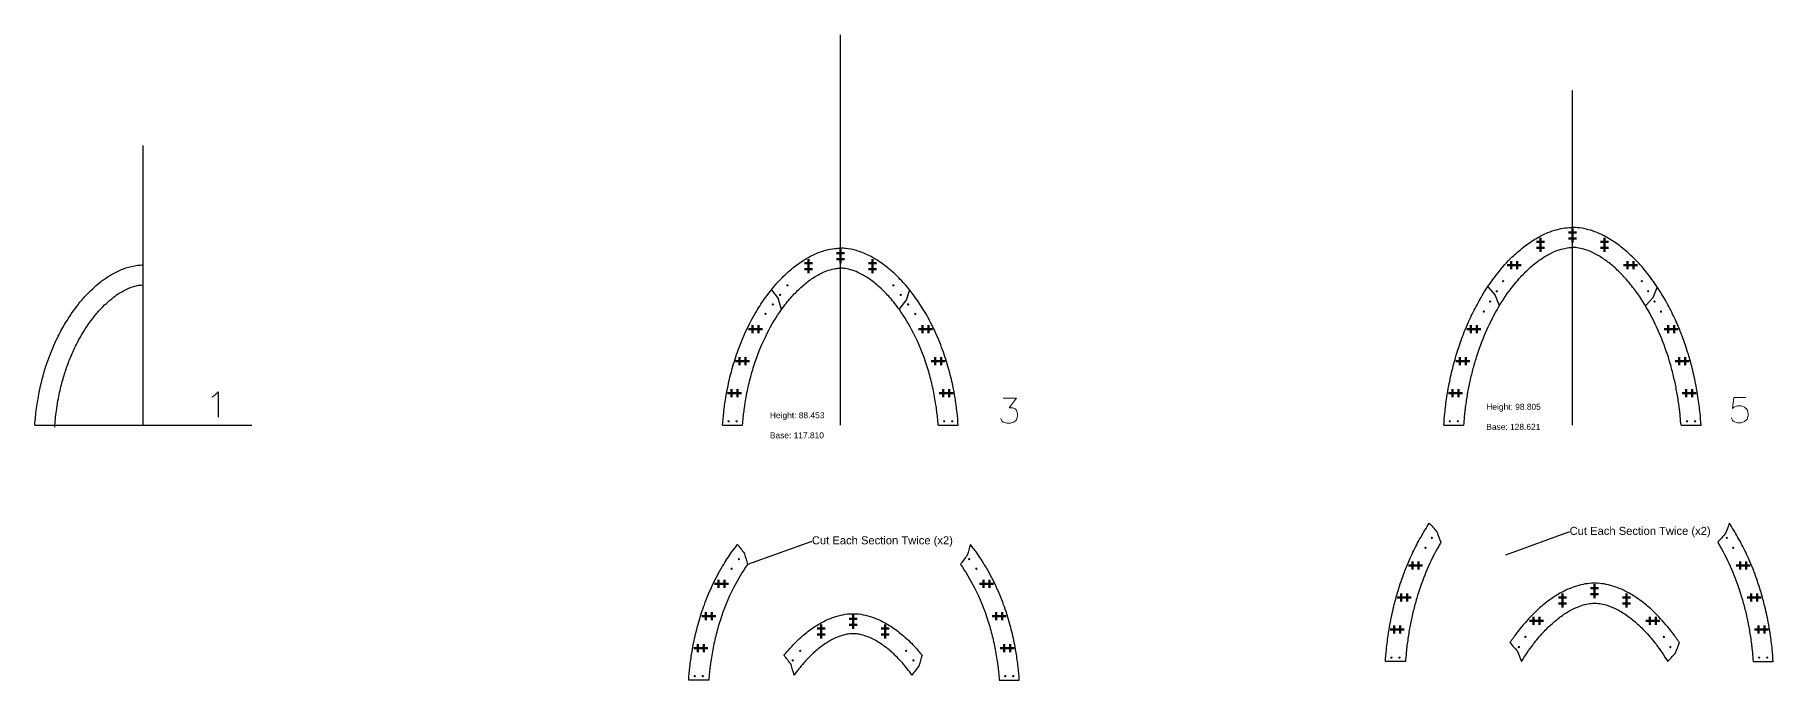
# Model space of a CAD drawing. Header units: inches. Extents: x -241 to 12541, y -1696 to 1281.
# Drawn here: x 84 to 953, y -1468 to -1146 of the extents above; entities that cross this region are included whole.
import ezdxf
from ezdxf import colors
from ezdxf.entities.mleader import LeaderData, LeaderLine
from ezdxf.math import Vec2, Vec3

# ---------------------------------------------------------------- set-up
doc = ezdxf.new("R2010")
doc.units = ezdxf.units.IN
doc.header["$MEASUREMENT"] = 0
doc.header["$PDMODE"] = 2
doc.header["$PDSIZE"] = 2
for name, color, linetype, lineweight in [('Annotation', 7, 'Continuous', 9), ('Drilling', 3, 'Continuous', 13), ('Engrave', 4, 'Continuous', 50)]:
    doc.layers.add(name, color=color, linetype=linetype, lineweight=lineweight)
doc.styles.get("Standard").update_dxf_attribs({"font": 'Arial.ttf'})

# ---------------------------------------------------------------- blocks, each defined once
blk = doc.blocks.new('*U1379')
at = {"layer": 'Engrave'}
blk.add_point((0, 0), dxfattribs=at)
blk = doc.blocks.new('*U1380')
at = {"layer": 'Engrave', "color": 0, "linetype": 'ByBlock', "lineweight": -2, "transparency": 16777216}
for p in [(0, 0), (3, 0)]:
    blk.add_blockref('*U1379', p, dxfattribs=at)
blk = doc.blocks.new('*U1381')
at = {"layer": 'Engrave'}
blk.add_point((0, 0), dxfattribs=at)
blk = doc.blocks.new('*U1382')
at = {"layer": 'Engrave', "color": 0, "linetype": 'ByBlock', "lineweight": -2, "transparency": 16777216}
for p in [(0, 0), (3, 0)]:
    blk.add_blockref('*U1381', p, dxfattribs=at)
blk = doc.blocks.new('*U1383')
at = {"layer": 'Engrave'}
blk.add_point((0, 0), dxfattribs=at)
blk = doc.blocks.new('*U1384')
at = {"layer": 'Engrave', "color": 0, "linetype": 'ByBlock', "lineweight": -2, "transparency": 16777216}
for p in [(0, 0), (3, 0)]:
    blk.add_blockref('*U1383', p, dxfattribs=at)
blk = doc.blocks.new('*U1385')
at = {"layer": 'Engrave'}
blk.add_point((0, 0), dxfattribs=at)
blk = doc.blocks.new('*U1386')
at = {"layer": 'Engrave', "color": 0, "linetype": 'ByBlock', "lineweight": -2, "transparency": 16777216}
for p in [(0, 0), (3, 0)]:
    blk.add_blockref('*U1385', p, dxfattribs=at)
blk = doc.blocks.new('*U1387')
at = {"layer": 'Engrave'}
blk.add_point((0, 0), dxfattribs=at)
blk = doc.blocks.new('*U1388')
at = {"layer": 'Engrave', "color": 0, "linetype": 'ByBlock', "lineweight": -2, "transparency": 16777216}
for p in [(0, 0), (3, 0)]:
    blk.add_blockref('*U1387', p, dxfattribs=at)
blk = doc.blocks.new('*U1389')
at = {"layer": 'Engrave'}
blk.add_point((0, 0), dxfattribs=at)
blk = doc.blocks.new('*U1390')
at = {"layer": 'Engrave', "color": 0, "linetype": 'ByBlock', "lineweight": -2, "transparency": 16777216}
for p in [(0, 0), (3, 0)]:
    blk.add_blockref('*U1389', p, dxfattribs=at)
blk = doc.blocks.new('*U1391')
at = {"layer": 'Engrave'}
blk.add_point((0, 0), dxfattribs=at)
blk = doc.blocks.new('*U1392')
at = {"layer": 'Engrave', "color": 0, "linetype": 'ByBlock', "lineweight": -2, "transparency": 16777216}
for p in [(0, 0), (3, 0)]:
    blk.add_blockref('*U1391', p, dxfattribs=at)
blk = doc.blocks.new('*U1394')
at = {"layer": 'Engrave'}
blk.add_point((0, 0), dxfattribs=at)
blk = doc.blocks.new('*U1395')
at = {"layer": 'Engrave', "color": 0, "linetype": 'ByBlock', "lineweight": -2, "transparency": 16777216}
for p in [(0, 0), (3, 0)]:
    blk.add_blockref('*U1394', p, dxfattribs=at)
blk = doc.blocks.new('*U1396')
at = {"layer": 'Engrave'}
blk.add_point((0, 0), dxfattribs=at)
blk = doc.blocks.new('*U1397')
at = {"layer": 'Engrave', "color": 0, "linetype": 'ByBlock', "lineweight": -2, "transparency": 16777216}
for p in [(0, 0), (3, 0)]:
    blk.add_blockref('*U1396', p, dxfattribs=at)
blk = doc.blocks.new('*U1398')
at = {"layer": 'Engrave'}
blk.add_point((0, 0), dxfattribs=at)
blk = doc.blocks.new('*U1399')
at = {"layer": 'Engrave', "color": 0, "linetype": 'ByBlock', "lineweight": -2, "transparency": 16777216}
for p in [(0, 0), (3, 0)]:
    blk.add_blockref('*U1398', p, dxfattribs=at)
blk = doc.blocks.new('*U1400')
at = {"layer": 'Engrave'}
blk.add_point((0, 0), dxfattribs=at)
blk = doc.blocks.new('*U1401')
at = {"layer": 'Engrave', "color": 0, "linetype": 'ByBlock', "lineweight": -2, "transparency": 16777216}
for p in [(0, 0), (3, 0)]:
    blk.add_blockref('*U1400', p, dxfattribs=at)
blk = doc.blocks.new('*U1410')
at = {"layer": 'Engrave'}
blk.add_point((0, 0), dxfattribs=at)
blk = doc.blocks.new('*U1411')
at = {"layer": 'Engrave', "color": 0, "linetype": 'ByBlock', "lineweight": -2, "transparency": 16777216}
for p in [(0, 0), (3, 0)]:
    blk.add_blockref('*U1410', p, dxfattribs=at)
blk = doc.blocks.new('*U1402')
at = {"layer": 'Engrave'}
blk.add_point((0, 0), dxfattribs=at)
blk = doc.blocks.new('*U1403')
at = {"layer": 'Engrave', "color": 0, "linetype": 'ByBlock', "lineweight": -2, "transparency": 16777216}
for p in [(0, 0), (3, 0)]:
    blk.add_blockref('*U1402', p, dxfattribs=at)
blk = doc.blocks.new('*U1404')
at = {"layer": 'Engrave'}
blk.add_point((0, 0), dxfattribs=at)
blk = doc.blocks.new('*U1405')
at = {"layer": 'Engrave', "color": 0, "linetype": 'ByBlock', "lineweight": -2, "transparency": 16777216}
for p in [(0, 0), (3, 0)]:
    blk.add_blockref('*U1404', p, dxfattribs=at)
blk = doc.blocks.new('*U1406')
at = {"layer": 'Engrave'}
blk.add_point((0, 0), dxfattribs=at)
blk = doc.blocks.new('*U1407')
at = {"layer": 'Engrave', "color": 0, "linetype": 'ByBlock', "lineweight": -2, "transparency": 16777216}
for p in [(0, 0), (3, 0)]:
    blk.add_blockref('*U1406', p, dxfattribs=at)
blk = doc.blocks.new('*U1408')
at = {"layer": 'Engrave'}
blk.add_point((0, 0), dxfattribs=at)
blk = doc.blocks.new('*U1409')
at = {"layer": 'Engrave', "color": 0, "linetype": 'ByBlock', "lineweight": -2, "transparency": 16777216}
for p in [(0, 0), (3, 0)]:
    blk.add_blockref('*U1408', p, dxfattribs=at)
blk = doc.blocks.new('*U1414')
at = {"layer": 'Engrave'}
blk.add_point((0, 0), dxfattribs=at)
blk = doc.blocks.new('*U1415')
at = {"layer": 'Engrave', "color": 0, "linetype": 'ByBlock', "lineweight": -2, "transparency": 16777216}
for p in [(0, 0), (3, 0)]:
    blk.add_blockref('*U1414', p, dxfattribs=at)
blk = doc.blocks.new('*U1416')
at = {"layer": 'Engrave'}
blk.add_point((0, 0), dxfattribs=at)
blk = doc.blocks.new('*U1417')
at = {"layer": 'Engrave', "color": 0, "linetype": 'ByBlock', "lineweight": -2, "transparency": 16777216}
for p in [(0, 0), (3, 0)]:
    blk.add_blockref('*U1416', p, dxfattribs=at)
blk = doc.blocks.new('*U1418')
at = {"layer": 'Engrave'}
blk.add_point((0, 0), dxfattribs=at)
blk = doc.blocks.new('*U1419')
at = {"layer": 'Engrave', "color": 0, "linetype": 'ByBlock', "lineweight": -2, "transparency": 16777216}
for p in [(0, 0), (3, 0)]:
    blk.add_blockref('*U1418', p, dxfattribs=at)
blk = doc.blocks.new('*U1420')
at = {"layer": 'Engrave'}
blk.add_point((0, 0), dxfattribs=at)
blk = doc.blocks.new('*U1421')
at = {"layer": 'Engrave', "color": 0, "linetype": 'ByBlock', "lineweight": -2, "transparency": 16777216}
for p in [(0, 0), (3, 0)]:
    blk.add_blockref('*U1420', p, dxfattribs=at)
blk = doc.blocks.new('*U1422')
at = {"layer": 'Engrave'}
blk.add_point((0, 0), dxfattribs=at)
blk = doc.blocks.new('*U1423')
at = {"layer": 'Engrave', "color": 0, "linetype": 'ByBlock', "lineweight": -2, "transparency": 16777216}
for p in [(0, 0), (3, 0)]:
    blk.add_blockref('*U1422', p, dxfattribs=at)
blk = doc.blocks.new('*U1412')
at = {"layer": 'Engrave'}
blk.add_point((0, 0), dxfattribs=at)
blk = doc.blocks.new('*U1413')
at = {"layer": 'Engrave', "color": 0, "linetype": 'ByBlock', "lineweight": -2, "transparency": 16777216}
for p in [(0, 0), (3, 0)]:
    blk.add_blockref('*U1412', p, dxfattribs=at)
blk = doc.blocks.new('*U1462')
at = {"layer": 'Engrave'}
blk.add_point((0, 0), dxfattribs=at)
blk = doc.blocks.new('*U1463')
at = {"layer": 'Engrave', "color": 0, "linetype": 'ByBlock', "lineweight": -2, "transparency": 16777216}
for p in [(0, 0), (3, 0)]:
    blk.add_blockref('*U1462', p, dxfattribs=at)
blk = doc.blocks.new('*U1464')
at = {"layer": 'Engrave'}
blk.add_point((0, 0), dxfattribs=at)
blk = doc.blocks.new('*U1465')
at = {"layer": 'Engrave', "color": 0, "linetype": 'ByBlock', "lineweight": -2, "transparency": 16777216}
for p in [(0, 0), (3, 0)]:
    blk.add_blockref('*U1464', p, dxfattribs=at)
blk = doc.blocks.new('*U1466')
at = {"layer": 'Engrave'}
blk.add_point((0, 0), dxfattribs=at)
blk = doc.blocks.new('*U1467')
at = {"layer": 'Engrave', "color": 0, "linetype": 'ByBlock', "lineweight": -2, "transparency": 16777216}
for p in [(0, 0), (3, 0)]:
    blk.add_blockref('*U1466', p, dxfattribs=at)
blk = doc.blocks.new('*U1468')
at = {"layer": 'Engrave'}
blk.add_point((0, 0), dxfattribs=at)
blk = doc.blocks.new('*U1469')
at = {"layer": 'Engrave', "color": 0, "linetype": 'ByBlock', "lineweight": -2, "transparency": 16777216}
for p in [(0, 0), (3, 0)]:
    blk.add_blockref('*U1468', p, dxfattribs=at)
blk = doc.blocks.new('*U1470')
at = {"layer": 'Engrave'}
blk.add_point((0, 0), dxfattribs=at)
blk = doc.blocks.new('*U1471')
at = {"layer": 'Engrave', "color": 0, "linetype": 'ByBlock', "lineweight": -2, "transparency": 16777216}
for p in [(0, 0), (3, 0)]:
    blk.add_blockref('*U1470', p, dxfattribs=at)
blk = doc.blocks.new('*U1472')
at = {"layer": 'Engrave'}
blk.add_point((0, 0), dxfattribs=at)
blk = doc.blocks.new('*U1473')
at = {"layer": 'Engrave', "color": 0, "linetype": 'ByBlock', "lineweight": -2, "transparency": 16777216}
for p in [(0, 0), (3, 0)]:
    blk.add_blockref('*U1472', p, dxfattribs=at)
blk = doc.blocks.new('*U1476')
at = {"layer": 'Engrave'}
blk.add_point((0, 0), dxfattribs=at)
blk = doc.blocks.new('*U1477')
at = {"layer": 'Engrave', "color": 0, "linetype": 'ByBlock', "lineweight": -2, "transparency": 16777216}
for p in [(0, 0), (3, 0)]:
    blk.add_blockref('*U1476', p, dxfattribs=at)
blk = doc.blocks.new('*U1478')
at = {"layer": 'Engrave'}
blk.add_point((0, 0), dxfattribs=at)
blk = doc.blocks.new('*U1479')
at = {"layer": 'Engrave', "color": 0, "linetype": 'ByBlock', "lineweight": -2, "transparency": 16777216}
for p in [(0, 0), (3, 0)]:
    blk.add_blockref('*U1478', p, dxfattribs=at)
blk = doc.blocks.new('*U1474')
at = {"layer": 'Engrave'}
blk.add_point((0, 0), dxfattribs=at)
blk = doc.blocks.new('*U1475')
at = {"layer": 'Engrave', "color": 0, "linetype": 'ByBlock', "lineweight": -2, "transparency": 16777216}
for p in [(0, 0), (3, 0)]:
    blk.add_blockref('*U1474', p, dxfattribs=at)
blk = doc.blocks.new('*U1480')
at = {"layer": 'Engrave'}
blk.add_point((0, 0), dxfattribs=at)
blk = doc.blocks.new('*U1481')
at = {"layer": 'Engrave', "color": 0, "linetype": 'ByBlock', "lineweight": -2, "transparency": 16777216}
for p in [(0, 0), (3, 0)]:
    blk.add_blockref('*U1480', p, dxfattribs=at)
blk = doc.blocks.new('*U1482')
at = {"layer": 'Engrave'}
blk.add_point((0, 0), dxfattribs=at)
blk = doc.blocks.new('*U1483')
at = {"layer": 'Engrave', "color": 0, "linetype": 'ByBlock', "lineweight": -2, "transparency": 16777216}
for p in [(0, 0), (3, 0)]:
    blk.add_blockref('*U1482', p, dxfattribs=at)
blk = doc.blocks.new('*U1484')
at = {"layer": 'Engrave'}
blk.add_point((0, 0), dxfattribs=at)
blk = doc.blocks.new('*U1485')
at = {"layer": 'Engrave', "color": 0, "linetype": 'ByBlock', "lineweight": -2, "transparency": 16777216}
for p in [(0, 0), (3, 0)]:
    blk.add_blockref('*U1484', p, dxfattribs=at)
blk = doc.blocks.new('*U1486')
at = {"layer": 'Engrave'}
blk.add_point((0, 0), dxfattribs=at)
blk = doc.blocks.new('*U1487')
at = {"layer": 'Engrave', "color": 0, "linetype": 'ByBlock', "lineweight": -2, "transparency": 16777216}
for p in [(0, 0), (3, 0)]:
    blk.add_blockref('*U1486', p, dxfattribs=at)
blk = doc.blocks.new('*U1488')
at = {"layer": 'Engrave'}
blk.add_point((0, 0), dxfattribs=at)
blk = doc.blocks.new('*U1489')
at = {"layer": 'Engrave', "color": 0, "linetype": 'ByBlock', "lineweight": -2, "transparency": 16777216}
for p in [(0, 0), (3, 0)]:
    blk.add_blockref('*U1488', p, dxfattribs=at)
blk = doc.blocks.new('*U1490')
at = {"layer": 'Engrave'}
blk.add_point((0, 0), dxfattribs=at)
blk = doc.blocks.new('*U1491')
at = {"layer": 'Engrave', "color": 0, "linetype": 'ByBlock', "lineweight": -2, "transparency": 16777216}
for p in [(0, 0), (3, 0)]:
    blk.add_blockref('*U1490', p, dxfattribs=at)
blk = doc.blocks.new('*U1492')
at = {"layer": 'Engrave'}
blk.add_point((0, 0), dxfattribs=at)
blk = doc.blocks.new('*U1493')
at = {"layer": 'Engrave', "color": 0, "linetype": 'ByBlock', "lineweight": -2, "transparency": 16777216}
for p in [(0, 0), (3, 0)]:
    blk.add_blockref('*U1492', p, dxfattribs=at)
blk = doc.blocks.new('*U1494')
at = {"layer": 'Engrave'}
blk.add_point((0, 0), dxfattribs=at)
blk = doc.blocks.new('*U1495')
at = {"layer": 'Engrave', "color": 0, "linetype": 'ByBlock', "lineweight": -2, "transparency": 16777216}
for p in [(0, 0), (3, 0)]:
    blk.add_blockref('*U1494', p, dxfattribs=at)
blk = doc.blocks.new('*U1498')
at = {"layer": 'Engrave'}
blk.add_point((0, 0), dxfattribs=at)
blk = doc.blocks.new('*U1499')
at = {"layer": 'Engrave', "color": 0, "linetype": 'ByBlock', "lineweight": -2, "transparency": 16777216}
for p in [(0, 0), (3, 0)]:
    blk.add_blockref('*U1498', p, dxfattribs=at)
blk = doc.blocks.new('*U1496')
at = {"layer": 'Engrave'}
blk.add_point((0, 0), dxfattribs=at)
blk = doc.blocks.new('*U1497')
at = {"layer": 'Engrave', "color": 0, "linetype": 'ByBlock', "lineweight": -2, "transparency": 16777216}
for p in [(0, 0), (3, 0)]:
    blk.add_blockref('*U1496', p, dxfattribs=at)
blk = doc.blocks.new('*U1500')
at = {"layer": 'Engrave'}
blk.add_point((0, 0), dxfattribs=at)
blk = doc.blocks.new('*U1501')
at = {"layer": 'Engrave', "color": 0, "linetype": 'ByBlock', "lineweight": -2, "transparency": 16777216}
for p in [(0, 0), (3, 0)]:
    blk.add_blockref('*U1500', p, dxfattribs=at)
blk = doc.blocks.new('*U1502')
at = {"layer": 'Engrave'}
blk.add_point((0, 0), dxfattribs=at)
blk = doc.blocks.new('*U1503')
at = {"layer": 'Engrave', "color": 0, "linetype": 'ByBlock', "lineweight": -2, "transparency": 16777216}
for p in [(0, 0), (3, 0)]:
    blk.add_blockref('*U1502', p, dxfattribs=at)
blk = doc.blocks.new('*U1504')
at = {"layer": 'Engrave'}
blk.add_point((0, 0), dxfattribs=at)
blk = doc.blocks.new('*U1505')
at = {"layer": 'Engrave', "color": 0, "linetype": 'ByBlock', "lineweight": -2, "transparency": 16777216}
for p in [(0, 0), (3, 0)]:
    blk.add_blockref('*U1504', p, dxfattribs=at)

msp = doc.modelspace()

# ---------------------------------------------------------------- linework, layer by layer
for p, q in [((487.14354, -1340.6088), (487.14354, -1145.60964)), ((853.0852, -1340.6088), (853.0852, -1173.49275)), ((138.64114, -1340.6088), (138.64114, -1200.87981)), ((452.64973, -1272.91089), (455.9644, -1277.24965)), ((521.63734, -1272.91089), (520.07553, -1278.14277)), ((810.72348, -1271.48075), (814.37873, -1275.56279)), ((816.54402, -1280.979), (814.56634, -1275.86895)), ((889.62638, -1280.979), (893.28163, -1276.89697)), ((895.44692, -1271.48075), (893.46925, -1276.59081)), ((457.68979, -1282.80256), (456.12798, -1277.57068)), ((516.59728, -1282.80256), (519.91195, -1278.46381)), ((84.39586, -1340.6088), (192.88643, -1340.6088)), ((428.2385, -1340.6088), (438.27043, -1340.6088)), ((536.01665, -1340.6088), (546.04857, -1340.6088)), ((788.77468, -1340.6088), (798.80368, -1340.6088)), ((907.36672, -1340.6088), (917.39572, -1340.6088))]:
    msp.add_line(p, q)
msp.add_lwpolyline([(173.1108, -1326.31838), (174.31104, -1325.71826), (176.11141, -1323.91789), (176.11141, -1336.52046)])
for points, knots in [([(788.77468, -1340.6088), (788.9278, -1338.59553), (789.28738, -1333.86766), (790.14821, -1327.28704), (791.43151, -1319.75098), (793.00332, -1312.62882), (795.30583, -1304.31243), (797.82086, -1296.91194), (800.93971, -1289.26236), (804.30744, -1282.19065), (808.6821, -1274.42761), (814.10597, -1266.40415), (820.14835, -1259.21508), (826.5261, -1253.14358), (832.41964, -1248.68711), (838.04385, -1245.49941), (842.89082, -1243.5045), (847.24374, -1242.30814), (850.65584, -1241.85353), (852.5857, -1241.80307), (853.0852, -1241.80331)], [0, 0, 0, 0, 9.558963464, 22.447898512, 31.40382827, 45.750678454, 56.957214803, 72.249696516, 82.725881485, 96.057806516, 109.307281863, 124.882222714, 141.850524392, 153.657792775, 166.51395586, 176.730127828, 184.178553494, 191.276703212, 198.048575571, 200.41272544, 200.41272544, 200.41272544, 200.41272544]), ([(917.39572, -1340.6088), (917.2426, -1338.59553), (916.88302, -1333.86766), (916.02219, -1327.28704), (914.73889, -1319.75098), (913.16708, -1312.62882), (910.86457, -1304.31243), (908.34954, -1296.91194), (905.23069, -1289.26236), (901.86296, -1282.19065), (897.4883, -1274.42761), (892.06443, -1266.40415), (886.02205, -1259.21508), (879.6443, -1253.14358), (873.75076, -1248.68711), (868.12655, -1245.49941), (863.27958, -1243.5045), (858.92666, -1242.30814), (855.51456, -1241.85353), (853.5847, -1241.80307), (853.0852, -1241.80331)], [0, 0, 0, 0, 9.558963464, 22.447898512, 31.40382827, 45.750678454, 56.957214803, 72.249696516, 82.725881485, 96.057806516, 109.307281863, 124.882222714, 141.850524392, 153.657792775, 166.51395586, 176.730127828, 184.178553494, 191.276703212, 198.048575571, 200.41272544, 200.41272544, 200.41272544, 200.41272544]), ([(428.2385, -1340.6088), (428.41106, -1338.44615), (428.77624, -1333.86931), (429.70715, -1327.27329), (431.07322, -1319.94), (433.04594, -1311.89599), (436.0394, -1302.59683), (440.01372, -1293.03396), (444.63658, -1284.30907), (450.04182, -1276.03469), (455.84651, -1268.88097), (462.18042, -1262.81162), (468.11174, -1258.38409), (473.85648, -1255.17282), (479.31224, -1253.14616), (483.65734, -1252.31723), (486.1232, -1252.15971), (487.0402, -1252.15526), (487.14354, -1252.15542)], [0, 0, 0, 0, 10.270592873, 21.735729519, 31.519656393, 45.582042079, 60.919548462, 77.731038623, 94.550370705, 107.591265343, 124.479830181, 138.046092772, 149.023123016, 159.439633593, 169.104959588, 176.444360695, 180.296817196, 180.78606784, 180.78606784, 180.78606784, 180.78606784]), ([(546.04857, -1340.6088), (545.87601, -1338.44615), (545.51083, -1333.86931), (544.57992, -1327.27329), (543.21386, -1319.94), (541.24113, -1311.89599), (538.24767, -1302.59683), (534.27335, -1293.03396), (529.65049, -1284.30907), (524.24525, -1276.03469), (518.44056, -1268.88097), (512.10665, -1262.81162), (506.17534, -1258.38409), (500.43059, -1255.17282), (494.97483, -1253.14616), (490.62973, -1252.31723), (488.16387, -1252.15971), (487.24687, -1252.15526), (487.14354, -1252.15542)], [0, 0, 0, 0, 10.270592873, 21.735729519, 31.519656393, 45.582042079, 60.919548462, 77.731038623, 94.550370705, 107.591265343, 124.479830181, 138.046092772, 149.023123016, 159.439633593, 169.104959588, 176.444360695, 180.296817196, 180.78606784, 180.78606784, 180.78606784, 180.78606784]), ([(798.80368, -1340.6088), (798.91882, -1339.1032), (799.03403, -1337.64164), (799.22419, -1335.62099), (799.28448, -1335.02511), (799.41486, -1333.82476), (799.48451, -1333.22343), (799.70611, -1331.41608), (799.87068, -1330.20671), (800.21085, -1327.90506), (800.38309, -1326.81408), (800.74796, -1324.64885), (800.94109, -1323.57225), (801.35128, -1321.42858), (801.56877, -1320.35889), (802.25807, -1317.15736), (802.76694, -1315.03192), (803.8802, -1310.81269), (804.48474, -1308.71961), (806.44638, -1302.49721), (807.95113, -1298.42631), (811.36983, -1290.49366), (813.28257, -1286.63295), (817.52423, -1279.21673), (819.85329, -1275.66018), (823.95901, -1270.26655), (825.60114, -1268.29817), (828.75779, -1264.8831), (830.24656, -1263.40518), (833.3193, -1260.64336), (834.90509, -1259.35729), (838.15197, -1257.0298), (839.81773, -1255.98448), (843.17053, -1254.20844), (844.8624, -1253.47529), (847.65794, -1252.56247), (848.77785, -1252.27956), (850.40011, -1251.99695), (850.92375, -1251.92664), (851.87544, -1251.8383), (852.30208, -1251.81449), (852.85199, -1251.80428), (852.966, -1251.80325), (853.08043, -1251.80331)], [1.206051662, 1.206051662, 1.206051662, 1.206051662, 8.424248844, 8.424248844, 11.507967503, 11.507967503, 14.591686163, 14.591686163, 20.759123481, 20.759123481, 26.289396271, 26.289396271, 31.819669062, 31.819669062, 37.349941853, 37.349941853, 48.410487434, 48.410487434, 59.471033015, 59.471033015, 81.592124177, 81.592124177, 103.713215339, 103.713215339, 125.834306501, 125.834306501, 139.450748892, 139.450748892, 150.813054264, 150.813054264, 162.175359637, 162.175359637, 173.53766501, 173.53766501, 184.899970382, 184.899970382, 192.59136632, 192.59136632, 196.346133558, 196.346133558, 199.572755021, 199.572755021, 200.41272544, 200.41272544, 200.41272544, 200.41272544]), ([(907.36672, -1340.6088), (907.25158, -1339.1032), (907.13637, -1337.64164), (906.94621, -1335.62099), (906.88592, -1335.02511), (906.75554, -1333.82476), (906.68588, -1333.22343), (906.46429, -1331.41608), (906.29972, -1330.20671), (905.95955, -1327.90506), (905.7873, -1326.81408), (905.42244, -1324.64885), (905.22931, -1323.57225), (904.81912, -1321.42858), (904.60163, -1320.35889), (903.91233, -1317.15736), (903.40346, -1315.03192), (902.2902, -1310.81269), (901.68566, -1308.71961), (899.72402, -1302.49721), (898.21927, -1298.42631), (894.80056, -1290.49366), (892.88783, -1286.63295), (888.64617, -1279.21673), (886.31711, -1275.66018), (882.21139, -1270.26655), (880.56926, -1268.29817), (877.41261, -1264.8831), (875.92384, -1263.40518), (872.85109, -1260.64336), (871.26531, -1259.35729), (868.01843, -1257.0298), (866.35267, -1255.98448), (862.99987, -1254.20844), (861.308, -1253.47529), (858.51246, -1252.56247), (857.39255, -1252.27956), (855.77029, -1251.99695), (855.24665, -1251.92664), (854.29496, -1251.8383), (853.86832, -1251.81449), (853.31841, -1251.80428), (853.2044, -1251.80325), (853.08997, -1251.80331)], [1.206051662, 1.206051662, 1.206051662, 1.206051662, 8.424248844, 8.424248844, 11.507967503, 11.507967503, 14.591686163, 14.591686163, 20.759123481, 20.759123481, 26.289396271, 26.289396271, 31.819669062, 31.819669062, 37.349941853, 37.349941853, 48.410487434, 48.410487434, 59.471033015, 59.471033015, 81.592124177, 81.592124177, 103.713215339, 103.713215339, 125.834306501, 125.834306501, 139.450748892, 139.450748892, 150.813054264, 150.813054264, 162.175359637, 162.175359637, 173.53766501, 173.53766501, 184.899970382, 184.899970382, 192.59136632, 192.59136632, 196.346133558, 196.346133558, 199.572755021, 199.572755021, 200.41272544, 200.41272544, 200.41272544, 200.41272544]), ([(84.39586, -1340.6088), (84.6458, -1337.75424), (85.12681, -1332.26059), (86.81915, -1322.36523), (89.08662, -1313.56958), (92.38681, -1304.17924), (95.58025, -1296.86575), (100.2595, -1288.33898), (104.90879, -1281.55824), (110.67636, -1274.82247), (115.92005, -1269.89713), (122.56643, -1265.19091), (128.83175, -1262.10819), (134.67152, -1260.70825), (137.6486, -1260.52584), (138.64114, -1260.52359)], [0, 0, 0, 0, 13.561945373, 26.100247217, 47.493511806, 56.465424829, 73.215291889, 85.202804743, 102.485178759, 112.016116543, 127.164226049, 136.389940273, 150.521651617, 159.917826832, 164.611094334, 164.611094334, 164.611094334, 164.611094334]), ([(438.27043, -1340.6088), (438.37744, -1339.27573), (438.48447, -1337.97991), (438.6571, -1336.17915), (438.71159, -1335.64368), (438.82779, -1334.58353), (438.89014, -1334.05227), (439.08931, -1332.45502), (439.23826, -1331.38558), (439.60134, -1328.99864), (439.82235, -1327.67647), (440.29897, -1325.05661), (440.55566, -1323.75555), (441.10959, -1321.16774), (441.40719, -1319.87864), (442.36189, -1316.02824), (443.08083, -1313.48307), (445.69103, -1305.2984), (447.92242, -1299.78744), (452.68181, -1290.44687), (455.04034, -1286.51031), (459.17939, -1280.71794), (460.78117, -1278.68879), (463.8707, -1275.18408), (465.33101, -1273.67223), (468.35333, -1270.85346), (469.92082, -1269.54108), (473.12893, -1267.17967), (474.77575, -1266.12662), (477.71232, -1264.55747), (479.00351, -1263.97038), (481.54274, -1263.03457), (482.78854, -1262.68654), (484.48313, -1262.37347), (484.9478, -1262.30478), (485.7252, -1262.21906), (486.03502, -1262.19328), (486.52548, -1262.16643), (486.71343, -1262.1598), (486.97323, -1262.1558), (487.04956, -1262.15528), (487.12749, -1262.15541), (487.13067, -1262.15541), (487.13386, -1262.15542), (487.13705, -1262.15543), (487.13921, -1262.15543), (487.14138, -1262.15543), (487.14354, -1262.15544)], [1.265968463, 1.265968463, 1.265968463, 1.265968463, 7.666514912, 7.666514912, 10.434189572, 10.434189572, 13.201864231, 13.201864231, 18.737213551, 18.737213551, 25.507193429, 25.507193429, 32.277173307, 32.277173307, 39.047153185, 39.047153185, 52.587112942, 52.587112942, 83.168982659, 83.168982659, 107.134034226, 107.134034226, 120.952474285, 120.952474285, 132.402905759, 132.402905759, 143.853337233, 143.853337233, 155.303768707, 155.303768707, 164.121226033, 164.121226033, 172.93868336, 172.93868336, 176.307597559, 176.307597559, 178.643052395, 178.643052395, 180.15331072, 180.15331072, 180.78606784, 180.78606784, 180.78606784, 180.81194991, 180.81194991, 180.81194991, 180.829482027, 180.829482027, 180.829482027, 180.829482027]), ([(536.01665, -1340.6088), (535.90963, -1339.27573), (535.80261, -1337.97991), (535.62997, -1336.17915), (535.57548, -1335.64368), (535.45929, -1334.58353), (535.39694, -1334.05227), (535.19776, -1332.45502), (535.04881, -1331.38558), (534.68573, -1328.99864), (534.46473, -1327.67647), (533.9881, -1325.05661), (533.73141, -1323.75555), (533.17749, -1321.16774), (532.87988, -1319.87864), (531.92518, -1316.02824), (531.20625, -1313.48307), (528.59604, -1305.2984), (526.36465, -1299.78744), (521.60526, -1290.44687), (519.24673, -1286.51031), (515.10769, -1280.71794), (513.5059, -1278.68879), (510.41637, -1275.18408), (508.95606, -1273.67223), (505.93375, -1270.85346), (504.36626, -1269.54108), (501.15815, -1267.17967), (499.51133, -1266.12662), (496.57476, -1264.55747), (495.28356, -1263.97038), (492.74433, -1263.03457), (491.49853, -1262.68654), (489.80394, -1262.37347), (489.33927, -1262.30478), (488.56187, -1262.21906), (488.25205, -1262.19328), (487.76159, -1262.16643), (487.57365, -1262.1598), (487.31384, -1262.1558), (487.23752, -1262.15528), (487.15959, -1262.15541), (487.1564, -1262.15541), (487.15321, -1262.15542), (487.15002, -1262.15543), (487.14786, -1262.15543), (487.1457, -1262.15543), (487.14354, -1262.15544)], [1.265968463, 1.265968463, 1.265968463, 1.265968463, 7.666514912, 7.666514912, 10.434189572, 10.434189572, 13.201864231, 13.201864231, 18.737213551, 18.737213551, 25.507193429, 25.507193429, 32.277173307, 32.277173307, 39.047153185, 39.047153185, 52.587112942, 52.587112942, 83.168982659, 83.168982659, 107.134034226, 107.134034226, 120.952474285, 120.952474285, 132.402905759, 132.402905759, 143.853337233, 143.853337233, 155.303768707, 155.303768707, 164.121226033, 164.121226033, 172.93868336, 172.93868336, 176.307597559, 176.307597559, 178.643052395, 178.643052395, 180.15331072, 180.15331072, 180.78606784, 180.78606784, 180.78606784, 180.81194991, 180.81194991, 180.81194991, 180.829482027, 180.829482027, 180.829482027, 180.829482027]), ([(94.35775, -1341.48104), (94.47654, -1340.12428), (94.59269, -1338.79948), (94.85542, -1336.09838), (95.00385, -1334.72858), (95.40123, -1331.67691), (95.67695, -1329.94664), (96.24687, -1326.85579), (96.52311, -1325.49684), (97.39083, -1321.5783), (98.04502, -1319.03698), (99.42403, -1314.39741), (100.1249, -1312.28935), (101.66497, -1308.12368), (102.50257, -1306.06912), (104.31168, -1302.0388), (105.28359, -1300.06201), (108.40189, -1294.27401), (110.7547, -1290.5949), (114.45935, -1285.80509), (115.59356, -1284.44898), (118.97484, -1280.7316), (121.32594, -1278.52705), (124.80725, -1275.86883), (125.8475, -1275.14564), (128.15155, -1273.70905), (129.41419, -1273.02637), (131.5211, -1272.07539), (132.36979, -1271.74374), (134.05099, -1271.19247), (134.87598, -1270.97566), (136.11434, -1270.73535), (136.54619, -1270.66884), (137.39653, -1270.57296), (137.82281, -1270.54268), (138.38695, -1270.52607), (138.52547, -1270.52387), (138.66385, -1270.52356)], [0, 0, 0, 0, 6.445947501, 6.445947501, 13.48398253, 13.48398253, 22.616801418, 22.616801418, 29.709864974, 29.709864974, 43.236420025, 43.236420025, 54.792461021, 54.792461021, 66.348502018, 66.348502018, 77.904543015, 77.904543015, 101.016625008, 101.016625008, 110.639432147, 110.639432147, 128.579589586, 128.579589586, 136.065440227, 136.065440227, 144.911248062, 144.911248062, 150.89360559, 150.89360559, 156.875963118, 156.875963118, 160.201911948, 160.201911948, 163.527860778, 163.527860778, 164.611094334, 164.611094334, 164.611094334, 164.611094334]), ([(787.36066, -1398.99318), (786.70143, -1397.28982), (786.04221, -1395.58647), (785.38298, -1393.88312), (785.33978, -1393.7715), (785.27521, -1393.66613), (785.19537, -1393.57696), (783.97695, -1392.21628), (782.75854, -1390.8556), (781.54012, -1389.49492), (780.78757, -1390.62425), (778.54907, -1394.12701), (775.12408, -1400.20482), (771.75635, -1407.27653), (768.6375, -1414.92611), (766.12247, -1422.3266), (763.81997, -1430.64299), (762.24816, -1437.76515), (760.96485, -1445.30121), (760.10402, -1451.88183), (759.74444, -1456.6097), (759.59132, -1458.62297), (762.93432, -1458.62297), (766.27732, -1458.62297), (769.62032, -1458.62297), (769.73546, -1457.11737), (769.85068, -1455.65582), (770.04083, -1453.63516), (770.10112, -1453.03929), (770.2315, -1451.83893), (770.30116, -1451.2376), (770.52275, -1449.43025), (770.68732, -1448.22088), (771.02749, -1445.91923), (771.19974, -1444.82825), (771.5646, -1442.66302), (771.75773, -1441.58642), (772.16792, -1439.44275), (772.38541, -1438.37307), (773.07472, -1435.17153), (773.58358, -1433.04609), (774.69684, -1428.82687), (775.30138, -1426.73379), (777.26302, -1420.51138), (778.76777, -1416.44048), (782.18648, -1408.50784), (784.09921, -1404.64712), (786.59377, -1400.28557), (786.97397, -1399.63684), (787.36066, -1398.99318)], [0, 0, 0, 0, 1, 1, 1, 1.359072455, 1.359072455, 1.359072455, 2.359072455, 2.359072455, 2.359072455, 8.782547959, 22.032023306, 35.363948337, 45.840133306, 61.132615019, 72.339151368, 86.686001552, 95.64193131, 108.530866358, 118.089829822, 118.089829822, 118.089829822, 119.089829822, 119.089829822, 119.089829822, 126.308027005, 126.308027005, 129.391745664, 129.391745664, 132.475464323, 132.475464323, 138.642901641, 138.642901641, 144.173174432, 144.173174432, 149.703447222, 149.703447222, 155.233720013, 155.233720013, 166.294265594, 166.294265594, 177.354811175, 177.354811175, 199.475902337, 199.475902337, 221.596993499, 221.596993499, 225.495156454, 225.495156454, 225.495156454, 225.495156454]), ([(953.46638, -1458.62297), (950.12338, -1458.62297), (946.78038, -1458.62297), (943.43738, -1458.62297), (943.32224, -1457.11737), (943.20703, -1455.65581), (943.01687, -1453.63516), (942.95658, -1453.03928), (942.8262, -1451.83893), (942.75655, -1451.2376), (942.53496, -1449.43025), (942.37038, -1448.22088), (942.03021, -1445.91923), (941.85797, -1444.82825), (941.4931, -1442.66302), (941.29997, -1441.58642), (940.88978, -1439.44275), (940.67229, -1438.37306), (939.98299, -1435.17153), (939.47412, -1433.04609), (938.36086, -1428.82686), (937.75633, -1426.73378), (935.79468, -1420.51138), (934.28993, -1416.44047), (930.87123, -1408.50783), (928.95849, -1404.64712), (926.46393, -1400.28557), (926.08373, -1399.63684), (925.69705, -1398.99317), (926.91546, -1397.63249), (928.13388, -1396.27181), (929.35229, -1394.91113), (929.43214, -1394.82197), (929.49671, -1394.7166), (929.53991, -1394.60497), (930.19913, -1392.90162), (930.85836, -1391.19827), (931.51758, -1389.49492), (932.27013, -1390.62424), (934.50863, -1394.12701), (937.93362, -1400.20482), (941.30135, -1407.27653), (944.4202, -1414.92611), (946.93523, -1422.3266), (949.23774, -1430.64299), (950.80955, -1437.76515), (952.09285, -1445.30121), (952.95368, -1451.88183), (953.31326, -1456.6097), (953.46638, -1458.62297)], [0, 0, 0, 0, 1, 1, 1, 8.218197183, 8.218197183, 11.301915842, 11.301915842, 14.385634501, 14.385634501, 20.553071819, 20.553071819, 26.08334461, 26.08334461, 31.6136174, 31.6136174, 37.143890191, 37.143890191, 48.204435772, 48.204435772, 59.264981353, 59.264981353, 81.386072515, 81.386072515, 103.507163677, 103.507163677, 107.405326632, 107.405326632, 107.405326632, 108.405326632, 108.405326632, 108.405326632, 108.764399088, 108.764399088, 108.764399088, 109.764399088, 109.764399088, 109.764399088, 116.187874591, 129.437349938, 142.76927497, 153.245459939, 168.537941651, 179.744478, 194.091328185, 203.047257942, 215.936192991, 225.495156454, 225.495156454, 225.495156454, 225.495156454]), ([(440.77104, -1410.03026), (440.25043, -1408.2863), (439.72983, -1406.54234), (439.20923, -1404.79838), (439.17487, -1404.6833), (439.11856, -1404.57279), (439.04565, -1404.47735), (437.94076, -1403.0311), (436.83587, -1401.58484), (435.73098, -1400.13859), (434.71122, -1401.4028), (432.05892, -1404.8914), (427.71783, -1411.53677), (423.09497, -1420.26166), (419.12065, -1429.82453), (416.12719, -1439.12369), (414.15446, -1447.1677), (412.7884, -1454.50099), (411.85749, -1461.09701), (411.49231, -1465.67384), (411.31975, -1467.83649), (414.66373, -1467.83649), (418.0077, -1467.83649), (421.35167, -1467.83649), (421.45869, -1466.50343), (421.56572, -1465.2076), (421.73835, -1463.40685), (421.79284, -1462.87138), (421.90903, -1461.81123), (421.97139, -1461.27996), (422.17056, -1459.68272), (422.31951, -1458.61328), (422.68259, -1456.22634), (422.9036, -1454.90417), (423.38022, -1452.28431), (423.63691, -1450.98325), (424.19084, -1448.39544), (424.48844, -1447.10633), (425.44314, -1443.25594), (426.16208, -1440.71077), (428.77228, -1432.5261), (431.00367, -1427.01514), (435.76306, -1417.67457), (438.12159, -1413.73801), (440.75493, -1410.05279), (440.76298, -1410.04153), (440.77104, -1410.03026)], [0, 0, 0, 0, 1, 1, 1, 1.360305807, 1.360305807, 1.360305807, 2.360305807, 2.360305807, 2.360305807, 10.045234755, 23.086129393, 39.905461475, 56.716951636, 72.054458018, 86.116843705, 95.900770578, 107.365907225, 117.636500098, 117.636500098, 117.636500098, 118.636500098, 118.636500098, 118.636500098, 125.037046547, 125.037046547, 127.804721207, 127.804721207, 130.572395866, 130.572395866, 136.107745186, 136.107745186, 142.877725064, 142.877725064, 149.647704942, 149.647704942, 156.417684821, 156.417684821, 169.957644577, 169.957644577, 200.539514294, 200.539514294, 224.504565861, 224.504565861, 224.578072508, 224.578072508, 224.578072508, 224.578072508]), ([(576.55091, -1467.83649), (573.20694, -1467.83649), (569.86297, -1467.83649), (566.51899, -1467.83649), (566.41198, -1466.50342), (566.30495, -1465.2076), (566.13232, -1463.40684), (566.07783, -1462.87138), (565.96163, -1461.81122), (565.89928, -1461.27996), (565.7001, -1459.68271), (565.55116, -1458.61328), (565.18808, -1456.22634), (564.96707, -1454.90417), (564.49045, -1452.2843), (564.23376, -1450.98325), (563.67983, -1448.39543), (563.38223, -1447.10633), (562.42753, -1443.25594), (561.70859, -1440.71077), (559.09839, -1432.5261), (556.86699, -1427.01513), (552.10761, -1417.67457), (549.74908, -1413.738), (547.11574, -1410.05279), (547.10768, -1410.04152), (547.09963, -1410.03026), (548.20452, -1408.58401), (549.30941, -1407.13776), (550.4143, -1405.6915), (550.48721, -1405.59607), (550.54352, -1405.48555), (550.57787, -1405.37047), (551.09848, -1403.62651), (551.61908, -1401.88255), (552.13968, -1400.13859), (553.15944, -1401.40279), (555.81175, -1404.8914), (560.15284, -1411.53676), (564.7757, -1420.26165), (568.75001, -1429.82452), (571.74347, -1439.12369), (573.7162, -1447.16769), (575.08227, -1454.50098), (576.01317, -1461.097), (576.37836, -1465.67384), (576.55091, -1467.83649)], [0, 0, 0, 0, 1, 1, 1, 7.400546449, 7.400546449, 10.168221109, 10.168221109, 12.935895769, 12.935895769, 18.471245089, 18.471245089, 25.241224967, 25.241224967, 32.011204845, 32.011204845, 38.781184723, 38.781184723, 52.321144479, 52.321144479, 82.903014196, 82.903014196, 106.868065763, 106.868065763, 106.941572411, 106.941572411, 106.941572411, 107.941572411, 107.941572411, 107.941572411, 108.301878217, 108.301878217, 108.301878217, 109.301878217, 109.301878217, 109.301878217, 116.986807165, 130.027701803, 146.847033885, 163.658524046, 178.996030429, 193.058416115, 202.842342989, 214.307479636, 224.578072508, 224.578072508, 224.578072508, 224.578072508]), ([(864.18866, -1429.44728), (864.30308, -1429.44722), (864.4171, -1429.44825), (864.96701, -1429.45845), (865.39365, -1429.48227), (866.34534, -1429.57061), (866.86898, -1429.64092), (868.49123, -1429.92353), (869.61115, -1430.20644), (872.40669, -1431.11926), (874.09856, -1431.85241), (877.45136, -1433.62845), (879.11712, -1434.67377), (882.364, -1437.00126), (883.94978, -1438.28733), (887.02253, -1441.04915), (888.5113, -1442.52707), (891.66795, -1445.94213), (893.31008, -1447.91052), (896.96795, -1452.71583), (898.91741, -1455.61401), (900.72507, -1458.62297), (901.94349, -1457.26229), (903.1619, -1455.90161), (904.38032, -1454.54093), (904.46016, -1454.45177), (904.52473, -1454.3464), (904.56793, -1454.23478), (905.22716, -1452.53142), (905.88638, -1450.82807), (906.54561, -1449.12472), (905.47346, -1447.51578), (902.28798, -1443.00689), (897.12074, -1436.85905), (890.74299, -1430.78755), (884.84945, -1426.33107), (879.22524, -1423.14338), (874.37826, -1421.14847), (870.02535, -1419.95211), (866.61325, -1419.4975), (864.68339, -1419.44704), (864.18389, -1419.44728), (863.68438, -1419.44704), (861.75453, -1419.4975), (858.34243, -1419.95211), (853.98951, -1421.14847), (849.14254, -1423.14338), (843.51833, -1426.33107), (837.62479, -1430.78755), (831.24704, -1436.85905), (826.0798, -1443.00689), (822.89431, -1447.51578), (821.82217, -1449.12472), (823.04058, -1450.4854), (824.259, -1451.84608), (825.47741, -1453.20676), (825.55726, -1453.29593), (825.62183, -1453.40129), (825.66503, -1453.51292), (826.32425, -1455.21627), (826.98348, -1456.91962), (827.6427, -1458.62297), (829.45036, -1455.61401), (831.39982, -1452.71583), (835.0577, -1447.91052), (836.69983, -1445.94213), (839.85648, -1442.52707), (841.34525, -1441.04915), (844.41799, -1438.28733), (846.00378, -1437.00126), (849.25066, -1434.67377), (850.91642, -1433.62845), (854.26922, -1431.85241), (855.96109, -1431.11926), (858.75663, -1430.20644), (859.87654, -1429.92353), (861.4988, -1429.64092), (862.02244, -1429.57061), (862.97413, -1429.48227), (863.40076, -1429.45845), (863.95068, -1429.44825), (864.06469, -1429.44722), (864.17911, -1429.44728)], [0, 0, 0, 0, 0.839970419, 0.839970419, 4.066591882, 4.066591882, 7.82135912, 7.82135912, 15.512755058, 15.512755058, 26.87506043, 26.87506043, 38.237365803, 38.237365803, 49.599671176, 49.599671176, 60.961976548, 60.961976548, 74.578418939, 74.578418939, 92.801347146, 92.801347146, 92.801347146, 93.801347146, 93.801347146, 93.801347146, 94.160419601, 94.160419601, 94.160419601, 95.160419601, 95.160419601, 95.160419601, 104.311884949, 121.280186627, 133.08745501, 145.943618094, 156.159790062, 163.608215728, 170.706365447, 177.478237805, 179.842387675, 179.842387675, 179.842387675, 182.206537544, 188.978409903, 196.076559621, 203.524985287, 213.741157255, 226.59732034, 238.404588723, 255.3728904, 264.524355748, 264.524355748, 264.524355748, 265.524355748, 265.524355748, 265.524355748, 265.883428203, 265.883428203, 265.883428203, 266.883428203, 266.883428203, 266.883428203, 285.106356411, 285.106356411, 298.722798801, 298.722798801, 310.085104174, 310.085104174, 321.447409546, 321.447409546, 332.809714919, 332.809714919, 344.172020291, 344.172020291, 351.863416229, 351.863416229, 355.618183467, 355.618183467, 358.84480493, 358.84480493, 359.684775349, 359.684775349, 359.684775349, 359.684775349]), ([(462.28935, -1459.76662), (462.36226, -1459.86206), (462.41857, -1459.97257), (462.45292, -1460.08765), (462.97352, -1461.83161), (463.49413, -1463.57557), (464.01473, -1465.31953), (465.52137, -1463.21332), (467.1151, -1461.19557), (470.19564, -1457.70105), (471.65595, -1456.1892), (474.67827, -1453.37043), (476.24576, -1452.05805), (479.45387, -1449.69663), (481.10069, -1448.64359), (484.03726, -1447.07444), (485.32845, -1446.48735), (487.86768, -1445.55154), (489.11348, -1445.20351), (490.80808, -1444.89044), (491.27274, -1444.82175), (492.05014, -1444.73603), (492.35996, -1444.71025), (492.85043, -1444.6834), (493.03837, -1444.67677), (493.29817, -1444.67277), (493.3745, -1444.67225), (493.45243, -1444.67238), (493.45562, -1444.67238), (493.45881, -1444.67239), (493.462, -1444.6724), (493.46416, -1444.6724), (493.46632, -1444.6724), (493.46848, -1444.67241), (493.47064, -1444.6724), (493.4728, -1444.6724), (493.47496, -1444.6724), (493.47815, -1444.67239), (493.48134, -1444.67238), (493.48453, -1444.67238), (493.56246, -1444.67225), (493.63879, -1444.67277), (493.89859, -1444.67677), (494.08653, -1444.6834), (494.57699, -1444.71025), (494.88682, -1444.73603), (495.66422, -1444.82175), (496.12888, -1444.89044), (497.82348, -1445.20351), (499.06928, -1445.55154), (501.6085, -1446.48735), (502.8997, -1447.07444), (505.83627, -1448.64359), (507.48309, -1449.69663), (510.6912, -1452.05805), (512.25869, -1453.37043), (515.28101, -1456.1892), (516.74131, -1457.70105), (519.82186, -1461.19557), (521.41559, -1463.21332), (522.92223, -1465.31953), (524.02712, -1463.87328), (525.13201, -1462.42703), (526.2369, -1460.98078), (526.30981, -1460.88534), (526.36612, -1460.77483), (526.40047, -1460.65974), (526.92108, -1458.91578), (527.44168, -1457.17182), (527.96228, -1455.42786), (526.741, -1453.91383), (523.59067, -1450.27218), (518.4316, -1445.32859), (512.50028, -1440.90106), (506.75553, -1437.68979), (501.29977, -1435.66313), (496.95468, -1434.8342), (494.48882, -1434.67668), (493.57181, -1434.67223), (493.46848, -1434.67239), (493.36515, -1434.67223), (492.44814, -1434.67668), (489.98228, -1434.8342), (485.63719, -1435.66313), (480.18143, -1437.68979), (474.43668, -1440.90106), (468.50536, -1445.32859), (463.34629, -1450.27218), (460.19596, -1453.91383), (458.97468, -1455.42786), (460.07957, -1456.87412), (461.18446, -1458.32037), (462.28935, -1459.76662)], [0, 0, 0, 0, 0.360305807, 0.360305807, 0.360305807, 1.360305807, 1.360305807, 1.360305807, 15.105239218, 15.105239218, 26.555670692, 26.555670692, 38.006102167, 38.006102167, 49.456533641, 49.456533641, 58.273990967, 58.273990967, 67.091448293, 67.091448293, 70.460362493, 70.460362493, 72.795817328, 72.795817328, 74.306075654, 74.306075654, 74.938832774, 74.938832774, 74.938832774, 74.964714843, 74.964714843, 74.964714843, 74.982246961, 74.982246961, 74.982246961, 74.999779078, 74.999779078, 74.999779078, 75.025661148, 75.025661148, 75.025661148, 75.658418267, 75.658418267, 77.168676593, 77.168676593, 79.504131429, 79.504131429, 82.873045628, 82.873045628, 91.690502954, 91.690502954, 100.50796028, 100.50796028, 111.958391755, 111.958391755, 123.408823229, 123.408823229, 134.859254703, 134.859254703, 148.604188114, 148.604188114, 148.604188114, 149.604188114, 149.604188114, 149.604188114, 149.964493921, 149.964493921, 149.964493921, 150.964493921, 150.964493921, 150.964493921, 160.168129812, 173.734392402, 184.711422647, 195.127933224, 204.793259218, 212.132660326, 215.985116826, 216.47436747, 216.47436747, 216.47436747, 216.963618115, 220.816074615, 228.155475722, 237.820801717, 248.237312294, 259.214342539, 272.780605129, 281.984241019, 281.984241019, 281.984241019, 282.984241019, 282.984241019, 282.984241019, 282.984241019])]:
    msp.add_open_spline(points, degree=3, knots=knots)
for points in [[(456.12798, -1277.57068), (456.09362, -1277.4556), (456.03731, -1277.34509), (455.9644, -1277.24965)], [(814.56634, -1275.86895), (814.52314, -1275.75733), (814.45857, -1275.65196), (814.37873, -1275.56279)], [(893.28163, -1276.89697), (893.36148, -1276.8078), (893.42605, -1276.70243), (893.46925, -1276.59081)], [(519.91195, -1278.46381), (519.98486, -1278.36837), (520.04117, -1278.25786), (520.07553, -1278.14277)]]:
    msp.add_open_spline(points, degree=3)
at = {"layer": 'Annotation'}
for points in [[(568.49349, -1326.99694), (575.09484, -1326.99694), (571.4941, -1331.79792), (573.29447, -1331.79792), (574.49472, -1332.39805), (575.09484, -1332.99817), (575.69496, -1334.79854), (575.69496, -1335.99878), (575.09484, -1337.79915), (573.89459, -1338.99939), (572.09423, -1339.59952), (570.29386, -1339.59952), (568.49349, -1338.99939), (567.89337, -1338.39927), (567.29325, -1337.19903)], [(932.55342, -1336.94737), (933.15355, -1338.14762), (933.75367, -1338.74774), (935.55404, -1339.34786), (937.3544, -1339.34786), (939.15477, -1338.74774), (940.35502, -1337.54749), (940.95514, -1335.74713), (940.95514, -1334.54688), (940.35502, -1332.74651), (939.15477, -1331.54627), (937.3544, -1330.94615), (935.55404, -1330.94615), (933.75367, -1331.54627), (933.15355, -1332.14639), (933.75367, -1326.74529), (939.7549, -1326.74529)]]:
    msp.add_lwpolyline(points, dxfattribs=at)
at = {"layer": 'Drilling'}
for centre in [(818.45683, -1268.63133), (887.71357, -1268.63133), (456.996, -1275.47663), (460.64847, -1270.71644), (513.63861, -1270.71644), (517.29108, -1275.47663), (815.24144, -1273.69703), (890.92896, -1273.69703), (449.69106, -1284.99702), (453.34353, -1280.23683), (520.94355, -1280.23683), (524.59602, -1284.99702), (808.81066, -1283.82842), (812.02605, -1278.76273), (894.14435, -1278.76273), (897.35974, -1283.82842), (431.25447, -1338.6088), (435.25447, -1338.6088), (539.03261, -1338.6088), (543.03261, -1338.6088), (791.78918, -1338.6088), (795.78918, -1338.6088), (910.38122, -1338.6088), (914.38122, -1338.6088), (782.84269, -1396.7769), (930.21501, -1396.77689), (436.42477, -1407.46453), (551.44589, -1407.46452), (779.62731, -1401.84259), (933.4304, -1401.84259), (432.7723, -1412.22472), (555.09836, -1412.22472), (826.34013, -1451.341), (829.55552, -1446.2753), (898.81226, -1446.2753), (902.02765, -1451.341), (463.32094, -1457.9936), (466.97341, -1453.23341), (519.96355, -1453.23341), (523.61602, -1457.9936), (762.60582, -1456.62297), (766.60582, -1456.62297), (946.45188, -1456.62297), (950.45188, -1456.62297), (414.33571, -1465.83649), (418.33571, -1465.83649), (569.53495, -1465.83649), (573.53495, -1465.83649)]:
    msp.add_circle(centre, 0.3225, dxfattribs=at)

# ---------------------------------------------------------------- block references
at = {"layer": 'Engrave'}
for name, p, rotation in [('*U1392', (853.08401, -1244.30331), 270), ('*U1390', (837.0852, -1248.9576), 270), ('*U1395', (471.14354, -1262.61697), 90), ('*U1382', (487.13952, -1257.65542), 90), ('*U1471', (848.18389, -1426.60157), 270), ('*U1473', (864.1827, -1421.94728), 270), ('*U1495', (477.46848, -1445.13394), 90), ('*U1493', (493.46447, -1440.17239), 90)]:
    msp.add_blockref(name, p, dxfattribs=dict(at, rotation=rotation))
at = {"layer": 'Engrave', "xscale": -1}
for name, p, rotation in [('*U1413', (853.08639, -1244.30331), 90), ('*U1423', (869.0852, -1248.9576), 90), ('*U1411', (487.14755, -1257.65542), 270), ('*U1403', (503.14354, -1262.61697), 270), ('*U1475', (864.18508, -1421.94728), 90), ('*U1479', (880.18389, -1426.60157), 90), ('*U1499', (493.47249, -1440.17239), 270), ('*U1497', (509.46848, -1445.13394), 270)]:
    msp.add_blockref(name, p, dxfattribs=dict(at, rotation=rotation))
at = {"layer": 'Engrave'}
for name, p in [('*U1388', (822.50401, -1260.6088)), ('*U1401', (443.17655, -1292.6088)), ('*U1386', (802.29752, -1292.6088)), ('*U1399', (436.76317, -1308.6088)), ('*U1384', (796.72667, -1308.6088)), ('*U1397', (432.75774, -1324.6088)), ('*U1380', (793.14924, -1324.6088)), ('*U1467', (773.11416, -1410.62297)), ('*U1491', (426.2578, -1419.83649)), ('*U1465', (767.54331, -1426.62297)), ('*U1489', (419.84442, -1435.83649)), ('*U1463', (763.96588, -1442.62297)), ('*U1469', (833.6027, -1438.25277)), ('*U1487', (415.83899, -1451.83649))]:
    msp.add_blockref(name, p, dxfattribs=at)
at = {"layer": 'Engrave', "xscale": -1}
for name, p in [('*U1421', (883.66639, -1260.6088)), ('*U1409', (531.11052, -1292.6088)), ('*U1419', (903.87288, -1292.6088)), ('*U1407', (537.5239, -1308.6088)), ('*U1417', (909.44373, -1308.6088)), ('*U1405', (541.52933, -1324.6088)), ('*U1415', (913.02116, -1324.6088)), ('*U1485', (939.94354, -1410.62297)), ('*U1505', (561.61287, -1419.83649)), ('*U1483', (945.51439, -1426.62297)), ('*U1503', (568.02625, -1435.83649)), ('*U1477', (894.76508, -1438.25277)), ('*U1481', (949.09182, -1442.62297)), ('*U1501', (572.03167, -1451.83649))]:
    msp.add_blockref(name, p, dxfattribs=at)

# ---------------------------------------------------------------- texts
at = {"layer": 'Annotation', "char_height": 3, "attachment_point": 1}
for s, insert in [('Height: 88.453\\P \\PBase: 117.810', (451.88876, -1334.08566)), ('Height: 98.805\\P \\PBase: 128.621', (810.02333, -1329.86633))]:
    msp.add_mtext_dynamic_manual_height_columns(s, width=45.2101633, gutter_width=1, heights=[0], dxfattribs=dict(at, insert=insert))

# ---------------------------------------------------------------- leaders
at = {"layer": 'Annotation'}
ml = msp.add_multileader_mtext('Standard', dxfattribs=at)
ml.set_content('\\A1;Cut Each Section Twice (x2) ', color=256)
ml.set_leader_properties()
ml.build(insert=Vec2(0, 0))
ml.multileader.update_dxf_attribs({"text_right_attachment_type": 6, "dogleg_length": 0.36, "arrow_head_size": 0.18})
ctx = ml.context
ctx.base_point, ctx.arrow_head_size, ctx.landing_gap_size, ctx.plane_origin = Vec3(472.80363, -1398.57255), 0.18, 0.09, Vec3(608.34277, -1433.81194)
ctx.right_attachment = 6
notes = []
notes.append((ctx, [(1, (1, 1, 0), (472.44363, -1398.57255), (1, 0), 0.36, [(0, [(440.77103, -1410.03026)], 0, [])])]))
ctx.mtext.insert, ctx.mtext.flow_direction = Vec3(472.89363, -1396.02684), 5
ml = msp.add_multileader_mtext('Standard', dxfattribs=at)
ml.set_content('\\A1;Cut Each Section Twice (x2) ', color=256)
ml.set_leader_properties()
ml.build(insert=Vec2(0, 0))
ml.multileader.update_dxf_attribs({"text_right_attachment_type": 6, "dogleg_length": 0.36, "arrow_head_size": 0.18})
ctx = ml.context
ctx.base_point, ctx.arrow_head_size, ctx.landing_gap_size, ctx.plane_origin = Vec3(851.5993, -1393.8594), 0.18, 0.09, Vec3(987.13843, -1429.09879)
ctx.right_attachment = 6
notes.append((ctx, [(1, (1, 1, 0), (851.2393, -1393.8594), (1, 0), 0.36, [(0, [(819.56669, -1405.31711)], 0, [])])]))
ctx.mtext.insert, ctx.mtext.flow_direction = Vec3(851.6893, -1391.31369), 5
for ctx, leaders in notes:
    for number, flags, end, landing, length, lines in leaders:
        leader = LeaderData()
        leader.index, (leader.has_last_leader_line, leader.has_dogleg_vector, leader.attachment_direction) = number, flags
        leader.last_leader_point, leader.dogleg_vector, leader.dogleg_length = Vec3(end), Vec3(landing), length
        for number, points, colour, breaks in lines:
            line = LeaderLine()
            line.index, line.vertices, line.color, line.breaks = number, Vec3.list(points), colors.encode_raw_color(colour), breaks
            leader.lines.append(line)
        ctx.leaders.append(leader)

doc.saveas('drawing.dxf')
